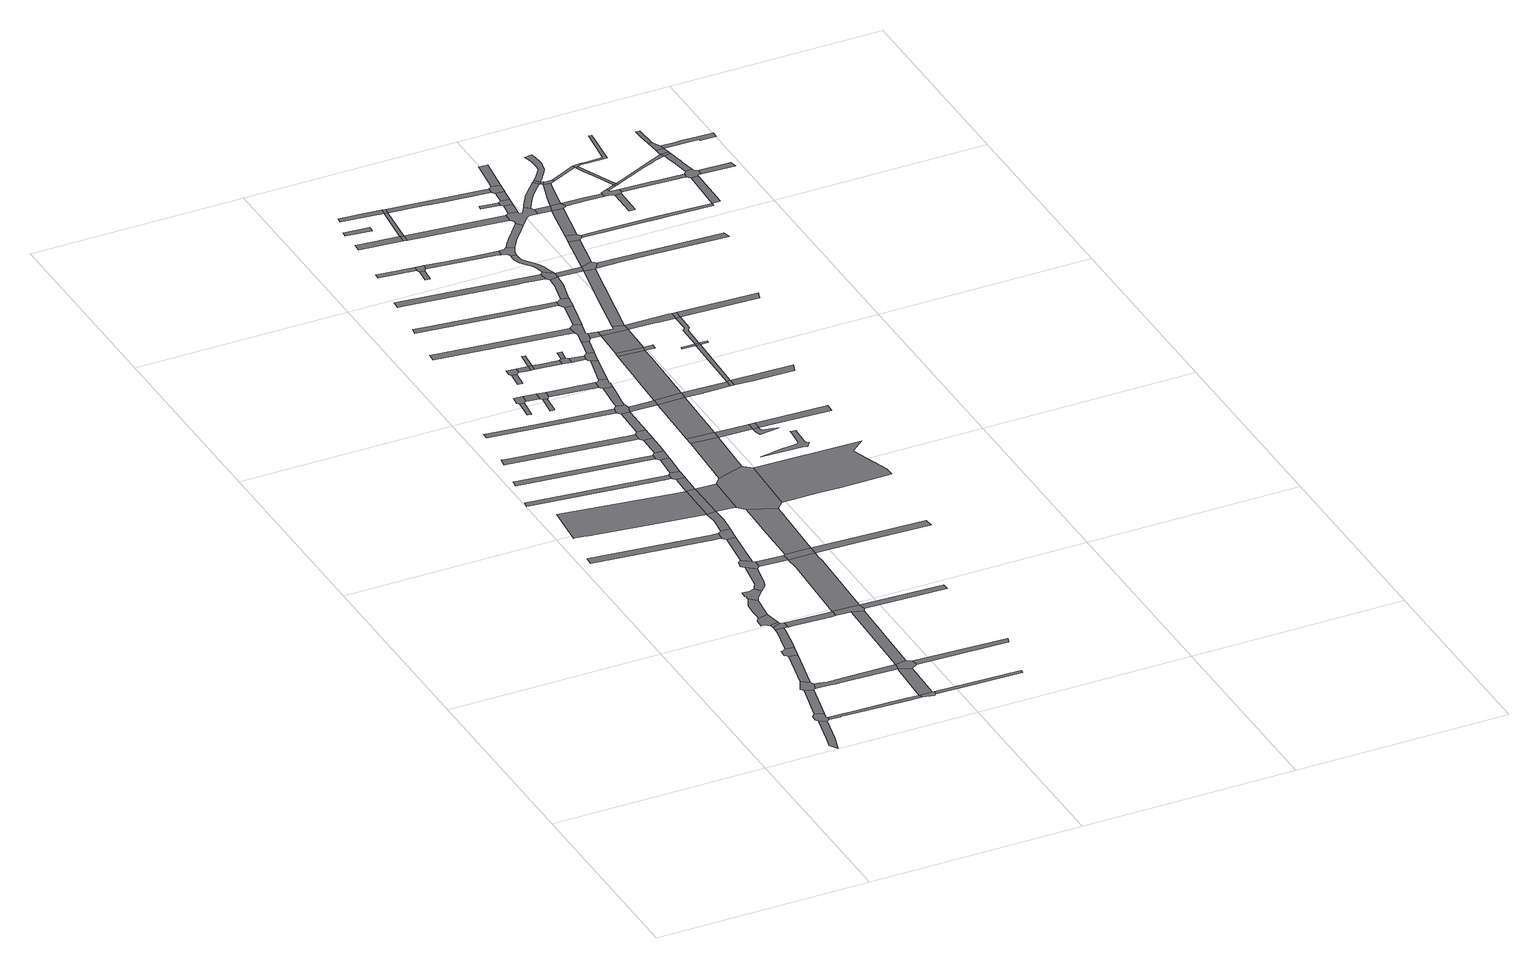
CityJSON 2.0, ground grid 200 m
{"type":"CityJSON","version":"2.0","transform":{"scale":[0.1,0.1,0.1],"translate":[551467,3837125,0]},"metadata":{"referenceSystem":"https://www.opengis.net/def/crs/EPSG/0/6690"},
"CityObjects":{
"road1":{"type":"Road","attributes":{"function":"3","RoadStructureAttribute.sectionType":"1"},"geometry":[{"type":"MultiSurface","lod":"1","boundaries":[[[0,1,2,3,4,5,6]]]}]},
"road2":{"type":"Road","geometry":[{"type":"MultiSurface","lod":"1","boundaries":[[[7,8,9,10,0,6,11,12,13,14,15,16,17,18]]]}]},
"road3":{"type":"Road","attributes":{"function":"3","RoadStructureAttribute.sectionType":"1"},"geometry":[{"type":"MultiSurface","lod":"1","boundaries":[[[19,7,18,20,21,22]]]}]},
"road4":{"type":"Road","geometry":[{"type":"MultiSurface","lod":"1","boundaries":[[[23,24,25,26,19,22,27,28,29,30]]]}]},
"road5":{"type":"Road","attributes":{"function":"3","RoadStructureAttribute.sectionType":"1"},"geometry":[{"type":"MultiSurface","lod":"1","boundaries":[[[31,23,30,32,33]]]}]},
"road6":{"type":"Road","attributes":{"RoadStructureAttribute.sectionType":"1"},"geometry":[{"type":"MultiSurface","lod":"1","boundaries":[[[34,35,36,37,38,15,14,39,40,41,42,43,44,45]]]}]},
"road7":{"type":"Road","geometry":[{"type":"MultiSurface","lod":"1","boundaries":[[[46,47,48,49,50,51,52,31,33,53]]]}]},
"road8":{"type":"Road","attributes":{"function":"3","RoadStructureAttribute.sectionType":"1"},"geometry":[{"type":"MultiSurface","lod":"1","boundaries":[[[54,55,56,57,58,46,53,59,60,61,62,63]]]}]},
"road9":{"type":"Road","attributes":{"RoadStructureAttribute.sectionType":"1"},"geometry":[{"type":"MultiSurface","lod":"1","boundaries":[[[64,65,66,67,68,69,28,27,70,71,72,73,74,75,76,77]]]}]},
"road10":{"type":"Road","geometry":[{"type":"MultiSurface","lod":"1","boundaries":[[[78,79,80,81,82,83,84,85]]]}]},
"road11":{"type":"Road","attributes":{"function":"3","RoadStructureAttribute.sectionType":"1"},"geometry":[{"type":"MultiSurface","lod":"1","boundaries":[[[86,87,85,84,88,89]]]}]},
"road12":{"type":"Road","geometry":[{"type":"MultiSurface","lod":"1","boundaries":[[[90,91,89,88,92,54,63,93,94,95,96]]]}]},
"road13":{"type":"Road","attributes":{"RoadStructureAttribute.sectionType":"1"},"geometry":[{"type":"MultiSurface","lod":"1","boundaries":[[[97,98,99,100,101,102,103,104,105]]]}]},
"road14":{"type":"Road","attributes":{"function":"3","RoadStructureAttribute.sectionType":"1"},"geometry":[{"type":"MultiSurface","lod":"1","boundaries":[[[106,107,108,109,110,79,78,111,112,113]]]}]},
"road15":{"type":"Road","geometry":[{"type":"MultiSurface","lod":"1","boundaries":[[[114,115,116,117,118,119,120,121,122,123,124,106,113,125,126,127]]]}]},
"road16":{"type":"Road","geometry":[{"type":"MultiSurface","lod":"1","boundaries":[[[45,44,128,129,130,131]]]}]},
"road17":{"type":"Road","attributes":{"RoadStructureAttribute.sectionType":"1"},"geometry":[{"type":"MultiSurface","lod":"1","boundaries":[[[76,45,131,132]]]}]},
"road18":{"type":"Road","attributes":{"RoadStructureAttribute.sectionType":"1"},"geometry":[{"type":"MultiSurface","lod":"1","boundaries":[[[133,96,95,134,135,136,137,138]]]}]},
"road19":{"type":"Road","attributes":{"function":"1"},"geometry":[{"type":"MultiSurface","lod":"1","boundaries":[[[139,140,141,142,143,144,145,146,147,148]]]}]},
"road20":{"type":"Road","attributes":{"RoadStructureAttribute.sectionType":"1"},"geometry":[{"type":"MultiSurface","lod":"1","boundaries":[[[149,150,151,152,153,154]]]}]},
"road21":{"type":"Road","attributes":{"function":"3","RoadStructureAttribute.sectionType":"1"},"geometry":[{"type":"MultiSurface","lod":"1","boundaries":[[[155,156,157,114,127,158,159,160]]]}]},
"road22":{"type":"Road","geometry":[{"type":"MultiSurface","lod":"1","boundaries":[[[161,77,76,132,162,163]]]}]},
"road23":{"type":"Road","attributes":{"RoadStructureAttribute.sectionType":"1"},"geometry":[{"type":"MultiSurface","lod":"1","boundaries":[[[164,165,166,167,168,169]]]}]},
"road24":{"type":"Road","geometry":[{"type":"MultiSurface","lod":"1","boundaries":[[[170,171,172,173,174,175,176,155,160,177,178,179]]]}]},
"road25":{"type":"Road","attributes":{"RoadStructureAttribute.sectionType":"1"},"geometry":[{"type":"MultiSurface","lod":"1","boundaries":[[[180,77,161,181]]]}]},
"road26":{"type":"Road","attributes":{"function":"3","RoadStructureAttribute.sectionType":"1"},"geometry":[{"type":"MultiSurface","lod":"1","boundaries":[[[182,170,179,183,184,185]]]}]},
"road27":{"type":"Road","attributes":{"RoadStructureAttribute.sectionType":"1"},"geometry":[{"type":"MultiSurface","lod":"1","boundaries":[[[186,187,188,189,190,191,192]]]}]},
"road28":{"type":"Road","geometry":[{"type":"MultiSurface","lod":"1","boundaries":[[[138,137,180,181,193,194]]]}]},
"road29":{"type":"Road","attributes":{"RoadStructureAttribute.sectionType":"1"},"geometry":[{"type":"MultiSurface","lod":"1","boundaries":[[[195,196,130,129]]]}]},
"road30":{"type":"Road","attributes":{"RoadStructureAttribute.sectionType":"1"},"geometry":[{"type":"MultiSurface","lod":"1","boundaries":[[[197,178,177,198,199,200]]]}]},
"road31":{"type":"Road","geometry":[{"type":"MultiSurface","lod":"1","boundaries":[[[201,202,105,104,203,182,185,204]]]}]},
"road32":{"type":"Road","attributes":{"RoadStructureAttribute.sectionType":"1"},"geometry":[{"type":"MultiSurface","lod":"1","boundaries":[[[199,205,138,194,206,207,208]]]}]},
"road33":{"type":"Road"},
"road34":{"type":"Road","attributes":{"function":"3","RoadStructureAttribute.sectionType":"1"},"geometry":[{"type":"MultiSurface","lod":"1","boundaries":[[[209,210,211,147,212,213,214,201,204]]]}]},
"road35":{"type":"Road","attributes":{"RoadStructureAttribute.sectionType":"1"},"geometry":[{"type":"MultiSurface","lod":"1","boundaries":[[[215,216,217,218,219,220,221]]]}]},
"road36":{"type":"Road","geometry":[{"type":"MultiSurface","lod":"1","boundaries":[[[222,223,224,225,226]]]}]},
"road37":{"type":"Road","geometry":[{"type":"MultiSurface","lod":"1","boundaries":[[[227,228,229,222,226,230,231,232]]]}]},
"road38":{"type":"Road","geometry":[{"type":"MultiSurface","lod":"1","boundaries":[[[233,148,147,211,234]]]}]},
"road39":{"type":"Road","attributes":{"RoadStructureAttribute.sectionType":"1"},"geometry":[{"type":"MultiSurface","lod":"1","boundaries":[[[235,236,163,162]]]}]},
"road40":{"type":"Road","geometry":[{"type":"MultiSurface","lod":"1","boundaries":[[[237,200,199,208,238]]]}]},
"road41":{"type":"Road","attributes":{"RoadStructureAttribute.sectionType":"1"},"geometry":[{"type":"MultiSurface","lod":"1","boundaries":[[[232,231,239,240]]]}]},
"road42":{"type":"Road","attributes":{"function":"3","RoadStructureAttribute.sectionType":"1"},"geometry":[{"type":"MultiSurface","lod":"1","boundaries":[[[241,148,233,242,243]]]}]},
"road43":{"type":"Road","geometry":[{"type":"MultiSurface","lod":"1","boundaries":[[[244,245,246,247,248]]]}]},
"road44":{"type":"Road","geometry":[{"type":"MultiSurface","lod":"1","boundaries":[[[249,154,153,250,251,241,243,252]]]}]},
"road45":{"type":"Road","attributes":{"function":"1","RoadStructureAttribute.sectionType":"7"},"geometry":[{"type":"MultiSurface","lod":"1","boundaries":[[[253,233,234,254,255,256,257]]]}]},
"road46":{"type":"Road","geometry":[{"type":"MultiSurface","lod":"1","boundaries":[[[240,239,258,244,248,259,260,261]]]}]},
"road47":{"type":"Road","geometry":[{"type":"MultiSurface","lod":"1","boundaries":[[[262,263,264,265,266]]]}]},
"road48":{"type":"Road","attributes":{"function":"3","RoadStructureAttribute.sectionType":"1"},"geometry":[{"type":"MultiSurface","lod":"1","boundaries":[[[267,268,249,252,269,270]]]}]},
"road49":{"type":"Road","attributes":{"RoadStructureAttribute.sectionType":"1"},"geometry":[{"type":"MultiSurface","lod":"1","boundaries":[[[271,272,237,238,273]]]}]},
"road50":{"type":"Road","geometry":[{"type":"MultiSurface","lod":"1","boundaries":[[[274,275,262,266,276,277]]]}]},
"road51":{"type":"Road","attributes":{"RoadStructureAttribute.sectionType":"1"},"geometry":[{"type":"MultiSurface","lod":"1","boundaries":[[[278,279,194,193]]]}]},
"road52":{"type":"Road","geometry":[{"type":"MultiSurface","lod":"1","boundaries":[[[280,169,168,267,270,281]]]}]},
"road53":{"type":"Road","attributes":{"function":"3","RoadStructureAttribute.sectionType":"1"},"geometry":[{"type":"MultiSurface","lod":"1","boundaries":[[[282,280,281,283,284]]]}]},
"road54":{"type":"Road","attributes":{"RoadStructureAttribute.sectionType":"1"},"geometry":[{"type":"MultiSurface","lod":"1","boundaries":[[[277,276,285,286,287]]]}]},
"road55":{"type":"Road","geometry":[{"type":"MultiSurface","lod":"1","boundaries":[[[288,289,192,191,282,284,290]]]}]},
"road56":{"type":"Road","geometry":[{"type":"MultiSurface","lod":"1","boundaries":[[[291,287,286,292]]]}]},
"road57":{"type":"Road","attributes":{"RoadStructureAttribute.sectionType":"1"},"geometry":[{"type":"MultiSurface","lod":"1","boundaries":[[[261,260,293,294,295]]]}]},
"road58":{"type":"Road","geometry":[{"type":"MultiSurface","lod":"1","boundaries":[[[296,297,298,257,256,271,273,299,300]]]}]},
"road59":{"type":"Road","geometry":[{"type":"MultiSurface","lod":"1","boundaries":[[[301,302,287,291]]]}]},
"road60":{"type":"Road","attributes":{"function":"3","RoadStructureAttribute.sectionType":"1"},"geometry":[{"type":"MultiSurface","lod":"1","boundaries":[[[303,304,288,290,305,306]]]}]},
"road61":{"type":"Road","attributes":{"RoadStructureAttribute.sectionType":"1"},"geometry":[{"type":"MultiSurface","lod":"1","boundaries":[[[307,308,309,310,311,312,313]]]}]},
"road62":{"type":"Road","geometry":[{"type":"MultiSurface","lod":"1","boundaries":[[[314,221,220,303,306,315,316,317,318]]]}]},
"road63":{"type":"Road","attributes":{"RoadStructureAttribute.sectionType":"1"},"geometry":[{"type":"MultiSurface","lod":"1","boundaries":[[[319,291,292,320,321]]]}]},
"road64":{"type":"Road","attributes":{"RoadStructureAttribute.sectionType":"1"},"geometry":[{"type":"MultiSurface","lod":"1","boundaries":[[[322,323,324,325]]]}]},
"road65":{"type":"Road","attributes":{"RoadStructureAttribute.sectionType":"1"},"geometry":[{"type":"MultiSurface","lod":"1","boundaries":[[[326,298,297,327]]]}]},
"road66":{"type":"Road","attributes":{"function":"3","RoadStructureAttribute.sectionType":"1"},"geometry":[{"type":"MultiSurface","lod":"1","boundaries":[[[328,329,330,318,317,331,332,333,334]]]}]},
"road67":{"type":"Road","attributes":{"RoadStructureAttribute.sectionType":"1"},"geometry":[{"type":"MultiSurface","lod":"1","boundaries":[[[335,336,337,338,339,340,341,342,343,344,345,346]]]}]},
"road68":{"type":"Road","attributes":{"RoadStructureAttribute.sectionType":"1"},"geometry":[{"type":"MultiSurface","lod":"1","boundaries":[[[347,348,315,306,349,350]]]}]},
"road69":{"type":"Road","geometry":[{"type":"MultiSurface","lod":"1","boundaries":[[[351,352,353,295,294,354,328,334,355,356,357]]]}]},
"road70":{"type":"Road","geometry":[{"type":"MultiSurface","lod":"1","boundaries":[[[358,321,320,359,360,361]]]}]},
"road71":{"type":"Road","attributes":{"RoadStructureAttribute.sectionType":"1"},"geometry":[{"type":"MultiSurface","lod":"1","boundaries":[[[362,363,364,365,238,208]]]}]},
"road72":{"type":"Road","geometry":[{"type":"MultiSurface","lod":"1","boundaries":[[[366,367,326,327,368]]]}]},
"road73":{"type":"Road","geometry":[{"type":"MultiSurface","lod":"1","boundaries":[[[369,370,358,361]]]}]},
"road74":{"type":"Road","geometry":[{"type":"MultiSurface","lod":"1","boundaries":[[[371,372,373,374]]]}]},
"road75":{"type":"Road","geometry":[{"type":"MultiSurface","lod":"1","boundaries":[[[325,324,371,374,375,376]]]}]},
"road76":{"type":"Road","attributes":{"RoadStructureAttribute.sectionType":"1"},"geometry":[{"type":"MultiSurface","lod":"1","boundaries":[[[377,378,379,380,381]]]}]},
"road77":{"type":"Road","attributes":{"RoadStructureAttribute.sectionType":"1"},"geometry":[{"type":"MultiSurface","lod":"1","boundaries":[[[360,359,382,383]]]}]},
"road78":{"type":"Road","attributes":{"function":"3","RoadStructureAttribute.sectionType":"1"},"geometry":[{"type":"MultiSurface","lod":"1","boundaries":[[[384,351,357,385,386,387,388,389]]]}]},
"road79":{"type":"Road","attributes":{"RoadStructureAttribute.sectionType":"1"},"geometry":[{"type":"MultiSurface","lod":"1","boundaries":[[[390,391,392,393]]]}]},
"road80":{"type":"Road","attributes":{"RoadStructureAttribute.sectionType":"1"},"geometry":[{"type":"MultiSurface","lod":"1","boundaries":[[[394,350,366,368]]]}]},
"road81":{"type":"Road","attributes":{"RoadStructureAttribute.sectionType":"1"},"geometry":[{"type":"MultiSurface","lod":"1","boundaries":[[[395,396,397,398,399,400,401,402,403,404,405,406]]]}]},
"road82":{"type":"Road","geometry":[{"type":"MultiSurface","lod":"1","boundaries":[[[407,408,383,382,409,410,384,389,411]]]}]},
"road83":{"type":"Road","geometry":[{"type":"MultiSurface","lod":"1","boundaries":[[[347,350,394,412]]]}]},
"road84":{"type":"Road","attributes":{"RoadStructureAttribute.sectionType":"1"},"geometry":[{"type":"MultiSurface","lod":"1","boundaries":[[[413,414,415,416,417,418]]]}]},
"road85":{"type":"Road","attributes":{"function":"3","RoadStructureAttribute.sectionType":"1"},"geometry":[{"type":"MultiSurface","lod":"1","boundaries":[[[419,420,407,411,421]]]}]},
"road86":{"type":"Road","attributes":{"RoadStructureAttribute.sectionType":"1"},"geometry":[{"type":"MultiSurface","lod":"1","boundaries":[[[422,368,327,423,424,425]]]}]},
"road87":{"type":"Road","geometry":[{"type":"MultiSurface","lod":"1","boundaries":[[[393,392,426,427]]]}]},
"road88":{"type":"Road","attributes":{"RoadStructureAttribute.sectionType":"1"},"geometry":[{"type":"MultiSurface","lod":"1","boundaries":[[[428,429,430,431,432,347,412,433,434,435]]]}]},
"road89":{"type":"Road","geometry":[{"type":"MultiSurface","lod":"1","boundaries":[[[436,313,312,437,438,439,419,421,440,441,442,443,444]]]}]},
"road90":{"type":"Road","attributes":{"RoadStructureAttribute.sectionType":"1"},"geometry":[{"type":"MultiSurface","lod":"1","boundaries":[[[417,393,427,445]]]}]},
"road91":{"type":"Road","geometry":[{"type":"MultiSurface","lod":"1","boundaries":[[[446,447,448,449,450,451,300,299]]]}]},
"road92":{"type":"Road","attributes":{"RoadStructureAttribute.sectionType":"1"},"geometry":[{"type":"MultiSurface","lod":"1","boundaries":[[[452,453,454,455,456,457,458,459,460,461,462,463,464,465,466,467]]]}]},
"road93":{"type":"Road","attributes":{"RoadStructureAttribute.sectionType":"1"},"geometry":[{"type":"MultiSurface","lod":"1","boundaries":[[[468,469,470,376,375,471,472,473,474]]]}]},
"road94":{"type":"Road","attributes":{"RoadStructureAttribute.sectionType":"1"},"geometry":[{"type":"MultiSurface","lod":"1","boundaries":[[[441,440,475,476]]]}]},
"road95":{"type":"Road","geometry":[{"type":"MultiSurface","lod":"1","boundaries":[[[425,424,477,478]]]}]},
"road96":{"type":"Road","geometry":[{"type":"MultiSurface","lod":"1","boundaries":[[[418,417,445,479]]]}]},
"road97":{"type":"Road","attributes":{"RoadStructureAttribute.sectionType":"1"},"geometry":[{"type":"MultiSurface","lod":"1","boundaries":[[[480,428,435,481]]]}]},
"road98":{"type":"Road","attributes":{"RoadStructureAttribute.sectionType":"1"},"geometry":[{"type":"MultiSurface","lod":"1","boundaries":[[[424,482,483,484,485,486,487,488,489,490,491,477]]]}]},
"road99":{"type":"Road","attributes":{"function":"3","RoadStructureAttribute.sectionType":"1"},"geometry":[{"type":"MultiSurface","lod":"1","boundaries":[[[492,436,444,493,494]]]}]},
"road100":{"type":"Road","attributes":{"RoadStructureAttribute.sectionType":"1"},"geometry":[{"type":"MultiSurface","lod":"1","boundaries":[[[475,480,481,495,496,497,498,499]]]}]},
"road101":{"type":"Road","attributes":{"RoadStructureAttribute.sectionType":"1"},"geometry":[{"type":"MultiSurface","lod":"1","boundaries":[[[500,412,394,501,502,503]]]}]},
"road102":{"type":"Road","geometry":[{"type":"MultiSurface","lod":"1","boundaries":[[[504,505,506,507,346,345,492,494,508]]]}]},
"road103":{"type":"Road","geometry":[{"type":"MultiSurface","lod":"1","boundaries":[[[509,510,511,512,513,476,475,499,514]]]}]},
"road104":{"type":"Road","geometry":[{"type":"MultiSurface","lod":"1","boundaries":[[[515,516,517,518,519,520,521,481,435]]]}]},
"road105":{"type":"Road","attributes":{"function":"3","RoadStructureAttribute.sectionType":"1"},"geometry":[{"type":"MultiSurface","lod":"1","boundaries":[[[522,523,524,525,526,527,528,529,530,531,504,508]]]}]},
"road106":{"type":"Road","attributes":{"RoadStructureAttribute.sectionType":"1"},"geometry":[{"type":"MultiSurface","lod":"1","boundaries":[[[427,426,532,533]]]}]},
"road107":{"type":"Road","geometry":[{"type":"MultiSurface","lod":"1","boundaries":[[[534,503,502,535,536]]]}]},
"road108":{"type":"Road","geometry":[{"type":"MultiSurface","lod":"1","boundaries":[[[537,538,539,406,405,540,527,526,541]]]}]},
"road109":{"type":"Road","geometry":[{"type":"MultiSurface","lod":"1","boundaries":[[[542,543,474,473,544,545,546,547,548,549,550,551,552,553,554,555]]]}]},
"road110":{"type":"Road","attributes":{"RoadStructureAttribute.sectionType":"1"},"geometry":[{"type":"MultiSurface","lod":"1","boundaries":[[[556,557,558,478,477]]]}]},
"road111":{"type":"Road","attributes":{"function":"3","RoadStructureAttribute.sectionType":"1"},"geometry":[{"type":"MultiSurface","lod":"1","boundaries":[[[550,559,560,561,562,563,564,565,566,567,568,569,570,571,537,541,572,573,574,575,576,577,578,579,580,581,551]]]}]},
"road112":{"type":"Road","attributes":{"RoadStructureAttribute.sectionType":"1"},"geometry":[{"type":"MultiSurface","lod":"1","boundaries":[[[582,583,534,536]]]}]},
"road113":{"type":"Road","attributes":{"RoadStructureAttribute.sectionType":"1"},"geometry":[{"type":"MultiSurface","lod":"1","boundaries":[[[584,585,509,514,586]]]}]},
"road114":{"type":"Road","geometry":[{"type":"MultiSurface","lod":"1","boundaries":[[[587,588,589,590,583,591]]]}]},
"road115":{"type":"Road","attributes":{"RoadStructureAttribute.sectionType":"1"},"geometry":[{"type":"MultiSurface","lod":"1","boundaries":[[[592,479,445,593,594,595,596,597]]]}]},
"road116":{"type":"Road","attributes":{"RoadStructureAttribute.sectionType":"1"},"geometry":[{"type":"MultiSurface","lod":"1","boundaries":[[[598,599,514,499,600,601,602,603,604]]]}]},
"road117":{"type":"Road","attributes":{"RoadStructureAttribute.sectionType":"1"},"geometry":[{"type":"MultiSurface","lod":"1","boundaries":[[[541,526,584,605]]]}]},
"road118":{"type":"Road","geometry":[{"type":"MultiSurface","lod":"1","boundaries":[[[606,591,583,582]]]}]},
"road119":{"type":"Road","attributes":{"function":"3","RoadStructureAttribute.sectionType":"1"},"geometry":[{"type":"MultiSurface","lod":"1","boundaries":[[[607,608,609,610,611,542,555,612,613,614,615,616]]]}]},
"road120":{"type":"Road","geometry":[{"type":"MultiSurface","lod":"1","boundaries":[[[617,618,619,606,582]]]}]},
"road121":{"type":"Road","attributes":{"RoadStructureAttribute.sectionType":"1"},"geometry":[{"type":"MultiSurface","lod":"1","boundaries":[[[620,621,622,623,536,535]]]}]},
"road122":{"type":"Road","attributes":{"RoadStructureAttribute.sectionType":"1"},"geometry":[{"type":"MultiSurface","lod":"1","boundaries":[[[624,625,626,603,627,628,591,606]]]}]},
"road123":{"type":"Road","geometry":[{"type":"MultiSurface","lod":"1","boundaries":[[[629,605,584,586,630,631]]]}]},
"road124":{"type":"Road","geometry":[{"type":"MultiSurface","lod":"1","boundaries":[[[604,603,626,632]]]}]},
"road125":{"type":"Road","geometry":[{"type":"MultiSurface","lod":"1","boundaries":[[[633,634,635,636,637]]]}]},
"road126":{"type":"Road","attributes":{"RoadStructureAttribute.sectionType":"1"},"geometry":[{"type":"MultiSurface","lod":"1","boundaries":[[[638,605,629,639]]]}]},
"road127":{"type":"Road","geometry":[{"type":"MultiSurface","lod":"1","boundaries":[[[640,641,642,643,644,645,533,532,646,607,616,647,648,649,650,651,652]]]}]},
"road128":{"type":"Road","attributes":{"RoadStructureAttribute.sectionType":"1"},"geometry":[{"type":"MultiSurface","lod":"1","boundaries":[[[653,654,655,645,644,656,657]]]}]},
"road129":{"type":"Road","geometry":[{"type":"MultiSurface","lod":"1","boundaries":[[[658,659,637,636,653,657,660]]]}]},
"road130":{"type":"Road","geometry":[{"type":"MultiSurface","lod":"1","boundaries":[[[661,638,639,662,663,664]]]}]},
"road131":{"type":"Road","attributes":{"RoadStructureAttribute.sectionType":"1"},"geometry":[{"type":"MultiSurface","lod":"1","boundaries":[[[665,666,658,660,667,668]]]}]},
"road132":{"type":"Road","geometry":[{"type":"MultiSurface","lod":"1","boundaries":[[[669,670,597,596,671,665,668,672]]]}]},
"road133":{"type":"Road","attributes":{"RoadStructureAttribute.sectionType":"1"},"geometry":[{"type":"MultiSurface","lod":"1","boundaries":[[[673,674,661,664,675]]]}]},
"road134":{"type":"Road","attributes":{"RoadStructureAttribute.sectionType":"1"},"geometry":[{"type":"MultiSurface","lod":"1","boundaries":[[[651,650,673,676]]]}]},
"road135":{"type":"Road","attributes":{"RoadStructureAttribute.sectionType":"1"},"geometry":[{"type":"MultiSurface","lod":"1","boundaries":[[[677,669,672,678]]]}]},
"road136":{"type":"Road","attributes":{"RoadStructureAttribute.sectionType":"1"},"geometry":[{"type":"MultiSurface","lod":"1","boundaries":[[[679,680,681,632,626]]]}]},
"road137":{"type":"Road","attributes":{"function":"3","RoadStructureAttribute.sectionType":"1"},"geometry":[{"type":"MultiSurface","lod":"1","boundaries":[[[682,683,684,685,686,687,688,640,652,689,690,691,692,693]]]}]},
"road138":{"type":"Road","geometry":[{"type":"MultiSurface","lod":"1","boundaries":[[[676,673,675,694,695]]]}]},
"road139":{"type":"Road","attributes":{"RoadStructureAttribute.sectionType":"1"},"geometry":[{"type":"MultiSurface","lod":"1","boundaries":[[[696,697,698,676,695,699,700,701,702]]]}]},
"road140":{"type":"Road","geometry":[{"type":"MultiSurface","lod":"1","boundaries":[[[703,682,693,704,705]]]}]},
"road141":{"type":"Road","attributes":{"RoadStructureAttribute.sectionType":"1"},"geometry":[{"type":"MultiSurface","lod":"1","boundaries":[[[705,704,696,706]]]}]},
"road142":{"type":"Road","attributes":{"RoadStructureAttribute.sectionType":"1"},"geometry":[{"type":"MultiSurface","lod":"1","boundaries":[[[707,708,709,710,711,712,713,714,715,716,717,631,630]]]}]},
"road143":{"type":"Road","geometry":[{"type":"MultiSurface","lod":"1","boundaries":[[[718,719,706,696,702,720,721]]]}]},
"road144":{"type":"Road","attributes":{"RoadStructureAttribute.sectionType":"1"},"geometry":[{"type":"MultiSurface","lod":"1","boundaries":[[[722,695,694,723,724,725]]]}]},
"road145":{"type":"Road","attributes":{"function":"3","RoadStructureAttribute.sectionType":"1"},"geometry":[{"type":"MultiSurface","lod":"1","boundaries":[[[726,727,728,729,730,731,732,733,734,735,736,737,738,739,740,741,742,743,744,745,746,747,748,749,750,751,703,705]]]}]},
"road146":{"type":"Road","attributes":{"RoadStructureAttribute.sectionType":"1"},"geometry":[{"type":"MultiSurface","lod":"1","boundaries":[[[752,753,721,720,754]]]}]},
"road147":{"type":"Road","attributes":{"RoadStructureAttribute.sectionType":"1"},"geometry":[{"type":"MultiSurface","lod":"1","boundaries":[[[755,756,757,758,663,662,759,760,761,762,763,764]]]}]},
"road148":{"type":"Road","attributes":{"RoadStructureAttribute.sectionType":"1"},"geometry":[{"type":"MultiSurface","lod":"1","boundaries":[[[765,766,767,768]]]}]},
"road149":{"type":"Road","geometry":[{"type":"MultiSurface","lod":"1","boundaries":[[[769,770,725,724,771,768,767,772,773,774,775]]]}]},
"road150":{"type":"Road","attributes":{"RoadStructureAttribute.sectionType":"1"},"geometry":[{"type":"MultiSurface","lod":"1","boundaries":[[[776,769,775,777]]]}]},
"road151":{"type":"Road","geometry":[{"type":"MultiSurface","lod":"1","boundaries":[[[778,779,752,754,780,781,782]]]}]},
"road152":{"type":"Road","attributes":{"RoadStructureAttribute.sectionType":"1"},"geometry":[{"type":"MultiSurface","lod":"1","boundaries":[[[783,784,785,781,780,786,787,788,776,789]]]}]},
"road153":{"type":"Road","geometry":[{"type":"MultiSurface","lod":"1","boundaries":[[[789,776,777,790]]]}]},
"road154":{"type":"Road","attributes":{"RoadStructureAttribute.sectionType":"1"},"geometry":[{"type":"MultiSurface","lod":"1","boundaries":[[[791,792,793,794,778,782,795,796,797,798]]]}]},
"road155":{"type":"Road","attributes":{"RoadStructureAttribute.sectionType":"1"},"geometry":[{"type":"MultiSurface","lod":"1","boundaries":[[[799,800,773,772,801,802,803]]]}]},
"road156":{"type":"Road","attributes":{"RoadStructureAttribute.sectionType":"1"},"geometry":[{"type":"MultiSurface","lod":"1","boundaries":[[[804,805,806,807,789,790,808,809,810,811,812]]]}]},
"road157":{"type":"Road","attributes":{"RoadStructureAttribute.sectionType":"1"},"geometry":[{"type":"MultiSurface","lod":"1","boundaries":[[[813,764,814,815]]]}]},
"road158":{"type":"Road","geometry":[{"type":"MultiSurface","lod":"1","boundaries":[[[816,817,818,803,802,813,815,819,820,821]]]}]},
"road159":{"type":"Road","attributes":{"RoadStructureAttribute.sectionType":"1"},"geometry":[{"type":"MultiSurface","lod":"1","boundaries":[[[822,823,824,825,826,812,827,828,829,830,818,817]]]}]},
"road160":{"type":"Road","geometry":[{"type":"MultiSurface","lod":"1","boundaries":[[[831,804,812,826]]]}]},
"road161":{"type":"Road","attributes":{"RoadStructureAttribute.sectionType":"1"},"geometry":[{"type":"MultiSurface","lod":"1","boundaries":[[[832,833,804,831]]]}]},
"road162":{"type":"Road","geometry":[{"type":"MultiSurface","lod":"1","boundaries":[[[834,835,836,837,833,832,838]]]}]},
"road163":{"type":"Road","attributes":{"RoadStructureAttribute.sectionType":"1"},"geometry":[{"type":"MultiSurface","lod":"1","boundaries":[[[839,840,841,842,836,835]]]}]},
"road164":{"type":"Road","attributes":{"RoadStructureAttribute.sectionType":"1"},"geometry":[{"type":"MultiSurface","lod":"1","boundaries":[[[843,844,821,820]]]}]},
"road165":{"type":"Road","attributes":{"RoadStructureAttribute.sectionType":"1"},"geometry":[{"type":"MultiSurface","lod":"1","boundaries":[[[845,846,847,848,849,850,851,852,853,838,832]]]}]}
},
"vertices":[
[731,457,0],[671,195,0],[645,84,0],[692,4,0],[695,21,0],[736,163,0],[797,430,0],
[747,581,0],[720,554,0],[715,493,0],[733,467,0],[803,435,0],[812,441,0],[820,448,0],[822,448,0],[825,484,0],[823,486,0],[813,499,0],[826,555,0],
[832,950,0],[872,763,0],[872,764,0],[908,923,0],
[864,1092,0],[811,984,0],[814,979,0],[816,976,0],[925,937,0],[953,1005,0],[950,1010,0],[935,1042,0],
[955,1493,0],[938,1058,0],[1030,1476,0],
[1562,461,0],[1318,469,0],[1040,477,0],[1038,477,0],[975,479,0],[929,445,0],[930,450,0],[975,448,0],[1034,446,0],[1562,423,0],[1681,420,0],[1673,457,0],
[978,1611,0],[955,1592,0],[944,1584,0],[931,1585,0],[926,1524,0],[935,1514,0],[953,1494,0],[1056,1597,0],
[1033,1916,0],[1031,1871,0],[1009,1758,0],[1008,1754,0],[999,1713,0],[1081,1714,0],[1087,1741,0],[1089,1755,0],[1104,1861,0],[1111,1910,0],
[1557,982,0],[1142,985,0],[1133,985,0],[1087,985,0],[1075,987,0],[999,999,0],[936,937,0],[1069,930,0],[1122,927,0],[1136,927,0],[1264,923,0],[1557,914,0],[1693,910,0],[1705,980,0],
[1081,2168,0],[989,2138,0],[960,2107,0],[956,2027,0],[986,2024,0],[1013,2005,0],[1025,1997,0],[1109,2021,0],
[1114,1994,0],[1112,2003,0],[1036,1960,0],[1115,1992,0],
[1126,1988,0],[1120,1990,0],[1034,1938,0],[1114,1910,0],[1134,1909,0],[1150,1908,0],[1151,1979,0],
[1230,3495,0],[1216,3497,0],[112,3618,0],[105,3618,0],[96,3540,0],[1216,3416,0],[1222,3416,0],[1265,3410,0],[1270,3491,0],
[1045,2457,0],[999,2364,0],[988,2256,0],[989,2215,0],[990,2164,0],[1088,2216,0],[1107,2379,0],[1110,2399,0],
[1158,2576,0],[1144,2570,0],[1135,2565,0],[1120,2558,0],[1105,2559,0],[1061,2562,0],[1040,2564,0],[1038,2505,0],[1045,2498,0],[1046,2497,0],[1041,2462,0],[1128,2437,0],[1170,2483,0],[1202,2518,0],
[1788,398,0],[1809,418,0],[1815,452,0],[1794,456,0],
[1806,864,0],
[1547,1965,0],[1161,1908,0],[1191,1907,0],[1548,1896,0],[1592,1894,0],[1593,1963,0],
[1158,4226,0],[1154,4227,0],[180,4357,0],[145,3959,0],[151,3958,0],[260,3944,0],[272,3942,0],[786,3873,0],[1314,3803,0],[1320,4205,0],
[1263,4505,0],[18,4640,0],[8,4581,0],[1257,4447,0],[1296,4442,0],[1300,4502,0],
[1239,2912,0],[1199,2641,0],[1170,2595,0],[1259,2581,0],[1279,2629,0],[1320,2842,0],
[1811,1005,0],[1866,906,0],[1858,971,0],
[1292,4843,0],[75,4979,0],[67,4919,0],[1287,4785,0],[1315,4781,0],[1316,4841,0],
[1256,3030,0],[1243,3019,0],[1235,3012,0],[1225,3004,0],[1210,2944,0],[1220,2933,0],[1230,2922,0],[1352,2876,0],[1353,2953,0],[1335,2974,0],
[1734,1890,0],[1838,1853,0],
[1293,3378,0],[1335,2985,0],[1338,3027,0],[1375,3369,0],
[1293,5204,0],[152,5332,0],[136,5334,0],[125,5256,0],[1286,5127,0],[1323,5122,0],[1326,5201,0],
[1858,1889,0],[1843,1956,0],
[2612,394,0],[2617,429,0],
[1537,2945,0],[1538,2864,0],[1617,2858,0],[1616,2941,0],
[1308,3515,0],[1291,3504,0],[1275,3398,0],[1390,3510,0],
[1623,2721,0],[1870,2723,0],[1867,2791,0],[1869,2856,0],
[1407,3668,0],[1404,3804,0],[1404,3815,0],[1314,3801,0],[1326,3682,0],[1308,3518,0],
[1322,5639,0],[652,5711,0],[181,5761,0],[177,5700,0],[1315,5579,0],[1334,5576,0],[1344,5637,0],
[663,6061,0],[644,5875,0],[664,5873,0],[684,5871,0],[705,6057,0],
[656,6162,0],[647,6081,0],[662,6062,0],[705,6059,0],[729,6072,0],[737,6153,0],
[1401,4211,0],[1404,3816,0],
[2720,879,0],[2736,938,0],
[1633,2951,0],[1873,2948,0],
[851,6059,0],[860,6140,0],
[1326,4409,0],[1406,4389,0],[1407,4406,0],
[870,6036,0],[850,5850,0],[870,5848,0],[890,5846,0],[910,6031,0],
[1329,4530,0],[1306,4431,0],[1311,4425,0],[1410,4512,0],
[1525,4205,0],[1405,3815,0],[1529,3802,0],[1587,3795,0],[1601,4203,0],
[870,6038,0],[912,6032,0],[934,6050,0],[942,6131,0],
[803,6495,0],[787,6345,0],[808,6343,0],[832,6340,0],[848,6491,0],
[1343,4750,0],[1342,4742,0],[1423,4736,0],[1424,4746,0],
[1650,3731,0],[1639,3386,0],[1899,3628,0],
[791,6578,0],[784,6517,0],[873,6508,0],[880,6568,0],
[2624,1866,0],[2621,1932,0],
[1347,4868,0],[1429,4865,0],
[1352,5087,0],[1430,4895,0],[1434,5085,0],
[938,6501,0],[982,6496,0],[989,6557,0],
[1358,5229,0],[1343,5216,0],[1437,5227,0],
[1020,6559,0],[1013,6493,0],
[1374,6002,0],[1379,6001,0],[1383,6084,0],
[1921,4350,0],[1914,4356,0],[1660,4268,0],[1966,3697,0],[1990,4289,0],
[1038,6722,0],[1007,6725,0],
[1366,5545,0],[1364,5472,0],[1443,5533,0],[1444,5541,0],
[1497,6950,0],[1265,6976,0],[323,7083,0],[316,7003,0],[1498,6869,0],[1571,6861,0],[1567,6942,0],
[1374,5666,0],[1464,5614,0],[1454,5654,0],[1452,5661,0],[1379,5665,0],
[1091,6549,0],[1263,6466,0],[1267,6529,0],
[469,8424,0],[464,8368,0],[809,8329,0],[816,8383,0],
[1685,4867,0],[1934,4851,0],
[1405,5969,0],[1380,5718,0],[1379,5683,0],[1454,5676,0],[1457,5719,0],[1477,5879,0],[1486,5960,0],
[1493,7387,0],[1435,7393,0],[1434,7393,0],[1171,7422,0],[725,7471,0],[521,7493,0],[368,7510,0],[361,7450,0],[1494,7326,0],[1634,7311,0],[1640,7310,0],[1647,7370,0],
[1707,5616,0],[1511,5614,0],[1511,5539,0],[1702,5534,0],
[1429,6106,0],[1427,6099,0],[1406,6081,0],[1389,5989,0],[1494,6022,0],[1488,6023,0],[1498,6088,0],
[1290,6547,0],[1346,6457,0],[1351,6520,0],[1330,6543,0],
[2264,2845,0],[2942,2822,0],[2936,2904,0],[2491,2920,0],
[1688,4946,0],[1686,4899,0],[1938,4936,0],
[1341,6640,0],[1302,6645,0],
[822,8300,0],[808,8167,0],[853,8162,0],[867,8295,0],
[889,8320,0],[895,8374,0],
[748,9059,0],[751,9087,0],[754,9115,0],[515,9137,0],[509,9086,0],
[1471,6443,0],[1487,6505,0],
[1498,6406,0],[1508,6133,0],[1518,6174,0],[1538,6283,0],[1543,6315,0],[1556,6386,0],
[519,8916,0],[515,8838,0],[909,8797,0],[915,8876,0],
[1960,5539,0],
[1489,7840,0],[526,7944,0],[524,7945,0],[471,7950,0],[416,7956,0],[407,7877,0],[473,7870,0],[1478,7763,0],[1530,7758,0],[1678,7742,0],[1728,7737,0],[1722,7815,0],
[1522,6529,0],[1502,6514,0],[1479,6433,0],[1485,6424,0],[1585,6515,0],
[1964,5619,0],
[784,9336,0],[783,9334,0],[571,9354,0],[565,9299,0],[956,9258,0],[962,9317,0],
[1560,6709,0],[1551,6668,0],[1624,6689,0],
[2009,4934,0],[1996,4849,0],[2257,4842,0],[2260,4925,0],
[944,8793,0],[950,8872,0],
[1737,6374,0],[1735,6321,0],[1735,6317,0],[1723,6021,0],[1715,5831,0],[1975,6008,0],[1981,6232,0],[1984,6356,0],
[1617,6978,0],[1577,6851,0],[1583,6843,0],[1587,6836,0],[1653,6730,0],[1665,6805,0],[1655,6824,0],[1678,6932,0],[1683,6956,0],
[991,9254,0],
[2323,3698,0],[2523,3690,0],[2995,3692,0],[2990,3779,0],[2863,4162,0],[3000,4272,0],
[2521,4642,0],[2510,4487,0],[2495,4472,0],[2475,4464,0],[2445,4464,0],[2348,4460,0],[2121,4418,0],[2528,4407,0],[2541,4400,0],[2551,4390,0],[2591,4445,0],[2576,4450,0],[2568,4465,0],[2563,4485,0],[2568,4662,0],[2521,4667,0],
[1484,8312,0],[1315,8325,0],[1079,8353,0],[1349,8267,0],[1534,8246,0],[1560,8241,0],[1565,8305,0],
[1753,6721,0],[1755,6792,0],
[2312,4840,0],[2315,4923,0],
[997,9313,0],
[1739,6419,0],[1991,6401,0],
[2255,4797,0],[2265,4772,0],[2273,4737,0],[2460,4764,0],[2447,4769,0],[2405,4776,0],[2350,4785,0],[2332,4790,0],[2317,4802,0],[2309,4815,0],
[1676,7262,0],[1743,7228,0],[1747,7249,0],
[1993,6449,0],[1994,6465,0],[1995,6488,0],[1998,6568,0],[2003,6711,0],
[2112,5615,0],[2101,5537,0],[2383,5533,0],[2384,5608,0],
[1703,7392,0],[1688,7382,0],[1680,7376,0],[1667,7368,0],[1771,7379,0],
[1901,6817,0],[1895,6783,0],[1893,6773,0],[1815,6784,0],[1781,6789,0],[2000,6789,0],
[2060,6353,0],[2068,6352,0],[2077,6353,0],[2079,6400,0],[2048,6400,0],[2036,6400,0],[2027,6401,0],
[1777,7410,0],[1822,7589,0],[1824,7635,0],[1831,7716,0],[1831,7720,0],[1755,7701,0],[1751,7645,0],[1750,7611,0],[1749,7609,0],[1741,7570,0],
[1860,8697,0],[1864,8777,0],
[2389,5615,0],[2421,5533,0],[2422,5611,0],
[1750,7846,0],[1744,7839,0],[1723,7816,0],[1754,7702,0],[1832,7779,0],
[1647,8324,0],[1617,8301,0],[1593,8231,0],[1607,8224,0],[1613,8217,0],[1617,8213,0],[1620,8206,0],[1622,8199,0],[1623,8190,0],[1671,8184,0],[1674,8201,0],[1682,8236,0],[1699,8274,0],[1707,8287,0],
[2982,4816,0],[2988,4899,0],[2431,4918,0],
[1619,8158,0],[1622,8121,0],[1628,8098,0],[1630,8088,0],[1634,8079,0],[1642,8060,0],[1643,8059,0],[1660,8032,0],[1684,8000,0],[1706,7972,0],[1721,7945,0],[1731,7921,0],[1739,7893,0],[1831,7785,0],[1810,7870,0],[1798,7908,0],[1779,7950,0],[1753,7992,0],[1725,8032,0],[1701,8063,0],[1678,8104,0],[1672,8130,0],[1670,8171,0],
[2445,6236,0],[2405,6230,0],
[2068,7704,0],[1978,7226,0],[2171,7695,0],
[2280,6264,0],[2278,6237,0],[2370,6233,0],[2387,6232,0],[2408,6258,0],
[1874,9222,0],[1343,9217,0],[1350,9216,0],[1475,9203,0],[1915,9159,0],[1920,9216,0],
[2417,6780,0],[2291,6783,0],[2248,6704,0],[2278,6702,0],[2410,6697,0],[2441,6696,0],[2444,6779,0],
[2083,7774,0],
[2443,6261,0],
[1883,8631,0],[1863,8607,0],[1791,8520,0],[1727,8439,0],[1674,8368,0],[1732,8329,0],[1782,8397,0],[1845,8476,0],[1916,8562,0],[1928,8576,0],
[2518,6231,0],[2518,6256,0],[2461,6260,0],
[2522,5532,0],[2590,5525,0],[2982,5519,0],[3004,5601,0],
[2448,6478,0],[2480,6516,0],[2481,6696,0],[2440,6528,0],[2413,6495,0],
[2190,7803,0],[2178,7700,0],[2228,7771,0],
[2484,6778,0],
[1726,9009,0],[1723,8986,0],[1721,8964,0],[1890,8943,0],[1895,8988,0],
[2155,8177,0],[2256,8158,0],
[2054,8827,0],[2014,8762,0],[2009,8753,0],[1975,8762,0],[1978,8783,0],[1898,8798,0],[1886,8661,0],[2004,8665,0],[2039,8686,0],[2051,8689,0],[2117,8684,0],[2120,8757,0],[2100,8786,0],
[1914,8920,0],[1912,8908,0],[1910,8895,0],[1991,8885,0],[1994,8910,0],
[1925,9002,0],[1915,8997,0],[2005,8992,0],
[2171,8269,0],[2289,8186,0],[2296,8221,0],[2270,8251,0],
[1941,9128,0],[1936,9089,0],[2017,9090,0],[2021,9124,0],
[1955,9241,0],[1928,9222,0],[1936,9133,0],[2034,9223,0],
[2246,8676,0],[2220,8540,0],[2351,8669,0],
[2266,8748,0],
[1997,9567,0],[2078,9561,0],
[3096,6675,0],[3213,6671,0],[3240,6751,0],
[2299,9148,0],[2187,9027,0],[2154,8988,0],[2142,8974,0],[2129,8951,0],[2101,8906,0],[2066,8845,0],[2141,8856,0],[2184,8926,0],[2211,8958,0],[2297,9057,0],[2335,9100,0],
[2389,8695,0],[2365,8749,0],
[2365,9082,0],[2358,9061,0],[2299,8876,0],[2375,8814,0],[2387,8867,0],[2420,9030,0],[2427,9067,0],
[2323,9173,0],[2345,9094,0],[2360,9130,0],
[2383,9119,0],
[2430,7693,0],[2759,7684,0],[2805,7682,0],[2954,7675,0],[3314,7662,0],[3414,7658,0],[3393,7727,0],[2930,7745,0],[2832,7749,0],[2573,7759,0],[2441,7764,0],
[2427,9107,0],[2397,9112,0],[2473,9089,0],[2462,9113,0],
[2591,8740,0],[2583,8689,0],[2740,8685,0],[2741,8733,0],
[2389,9165,0],[2422,9209,0],[2435,9227,0],[2467,9277,0],[2473,9287,0],[2477,9297,0],[2481,9312,0],[2484,9324,0],[2493,9363,0],[2496,9386,0],[2496,9400,0],[2495,9410,0],[2487,9492,0],[2480,9545,0],[2413,9533,0],[2420,9503,0],[2427,9468,0],[2432,9437,0],[2433,9394,0],[2433,9359,0],[2431,9320,0],[2428,9313,0],[2424,9304,0],[2417,9292,0],[2400,9268,0],[2370,9227,0],
[2713,9230,0],[2494,9126,0],[2721,9205,0],
[3015,8207,0],[2886,8212,0],[2513,8221,0],[2512,8221,0],[2505,8180,0],[2819,8172,0],[2999,8167,0],[3086,8164,0],[3509,8151,0],[3513,8188,0],
[2831,8384,0],[2886,8385,0],[2889,8662,0],[2834,8659,0],
[2810,8775,0],[2740,8743,0],[2801,8684,0],[2904,8680,0],[2905,8728,0],[2818,8731,0],[2818,8751,0],
[2895,8815,0],[2902,8790,0],
[2786,9238,0],[2731,9238,0],[2726,9194,0],[2748,9208,0],[2786,9221,0],
[2893,8887,0],[2824,9041,0],[2777,9144,0],[2759,9119,0],[2800,9028,0],[2860,8892,0],[2922,8822,0],
[2929,8802,0],
[3041,9597,0],[3028,9485,0],[3000,9241,0],[2847,9239,0],[2833,9220,0],[3031,9216,0],[3063,9533,0],[3069,9594,0],
[3219,8717,0],[3206,8718,0],[3200,8669,0],[3499,8658,0],[3508,8706,0],
[3457,9073,0],[3363,9029,0],[3228,8965,0],[3018,8867,0],[3059,8861,0],[3234,8940,0],[3344,8990,0],[3375,9004,0],[3477,9035,0],
[3529,8628,0],[3591,8192,0],[3596,8628,0],
[3598,8729,0],[3594,8749,0],[3535,8739,0],[3596,8642,0],[3631,8641,0],[3633,8704,0],
[3570,8889,0],[3568,8901,0],[3555,8974,0],[3551,8997,0],[3542,9047,0],[3480,9022,0],[3492,8962,0],[3506,8886,0],[3508,8877,0],
[3537,9074,0],
[3524,9146,0],[3452,9140,0],
[3480,9264,0],[3475,9273,0],[3441,9270,0],[3447,9198,0],[3516,9196,0],
[3463,9483,0],[3427,9479,0],[3428,9465,0],[3431,9392,0],
[3949,8633,0],[3938,8700,0],
[3616,9145,0],[3800,9142,0],[3856,9142,0],[3856,9124,0],[4004,9121,0],[4006,9181,0],[3872,9185,0],[3711,9190,0],[3668,9191,0]
]}
